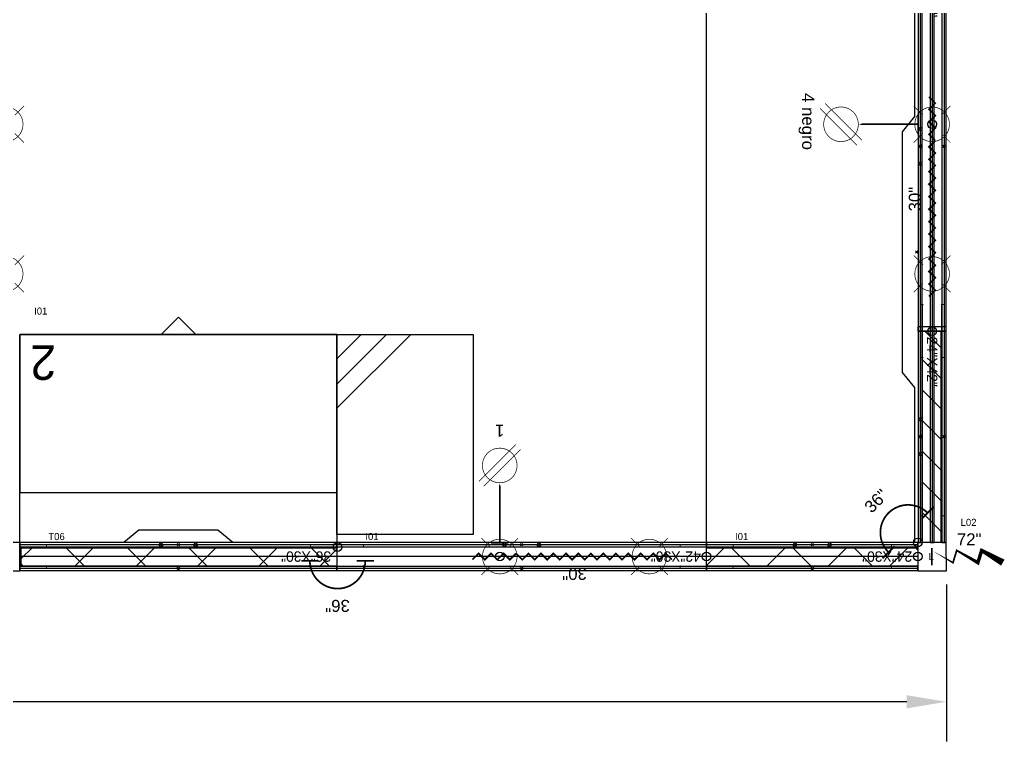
# Model space of a CAD drawing. Header units: inches. Extents: x 126 to 13186, y 9 to 361.
# Drawn here: x 8129 to 8241.1, y 21.4 to 104.3 of the extents above; entities that cross this region are included whole.
import ezdxf
from ezdxf.enums import TextEntityAlignment as Align

# ---------------------------------------------------------------- set-up
doc = ezdxf.new("R2010")
doc.units = ezdxf.units.IN
doc.header["$MEASUREMENT"] = 0
for name, color, linetype in [('DD2D', 7, 'Continuous'), ('DD2D_Geometry', 7, 'Continuous'), ('ELECTRI', 7, 'Continuous'), ('ENFASIS NEW', 7, 'Continuous'), ('Id Unión', 7, 'Continuous'), ('LATEFILE', 7, 'Continuous'), ('LATFILE', 7, 'Continuous'), ('LF', 7, 'Continuous'), ('S7000', 7, 'Continuous'), ('TEXT HARNESS', 7, 'Continuous')]:
    doc.layers.add(name, color=color, linetype=linetype)
doc.styles.add('ARIAL', font='arial.ttf')
doc.styles.get("Standard").update_dxf_attribs({"font": 'stylu.ttf'})
doc.dimstyles.get("Standard").update_dxf_attribs({"dimscale": 25, "dimtxt": 0.18, "dimasz": 0.18, "dimexe": 0.18, "dimexo": 0.0625, "dimgap": 0.09, "dimtad": 0, "dimtih": 1, "dimtoh": 1, "dimzin": 0, "dimdsep": 46, "dimlunit": 4, "dimtxsty": 'Standard', "dimcen": 0.09, "dimadec": 0, "dimazin": 0, "dimtfac": 1, "dimtofl": 0, "dimtmove": 0, "dimatfit": 3, "dimfxl": 1, "dimtolj": 1, "dimtzin": 0, "dimarcsym": 0})

# ---------------------------------------------------------------- blocks, each defined once
blk = doc.blocks.new('DD40102466AB')
at = {"color": 1}
for p, q in [((0.0035, -0.0035), (-0.0035, 0.0035)), ((0.0035, 0.0035), (-0.0035, -0.0035))]:
    blk.add_line(p, q, dxfattribs=at)
blk.add_lwpolyline([(-0.3472, -0.0417), (0.3472, -0.0417), (0.391, -0.0067), (0.838, -0.0067), (0.838, -0.6067), (-0.838, -0.6067), (-0.838, -0.0067), (-0.391, -0.0067)], close=True)
blk.add_point((0, 0))
blk.add_point((0, 0))
blk.add_point((0, 0), dxfattribs=at)
blk = doc.blocks.new('DD40102442AB')
at = {"color": 1}
for p, q in [((0.0035, -0.0035), (-0.0035, 0.0035)), ((0.0035, 0.0035), (-0.0035, -0.0035))]:
    blk.add_line(p, q, dxfattribs=at)
blk.add_point((0, 0))
blk.add_point((0, 0))
blk.add_point((0, 0), dxfattribs=at)
blk = doc.blocks.new('S7012')
for p, q in [((0.18, -0.577), (0.393, -0.364)), ((0.25, -0.577), (0.393, -0.434)), ((0.323, -0.577), (0.393, -0.507))]:
    blk.add_line(p, q)
blk.add_lwpolyline([(0, 0), (0.393, 0), (0.393, -0.577), (0, -0.577)], close=True)
blk = doc.blocks.new('LF4023627S')
for p, q in [((0, 0), (0.914, 0)), ((0, -0.457), (0.914, -0.457))]:
    blk.add_line(p, q)
at = {"layer": 'LATEFILE'}
for p, q in [((0, -0.457), (0, 0)), ((0.914, 0), (0.914, -0.457))]:
    blk.add_line(p, q, dxfattribs=at)
blk.add_lwpolyline([(0.407, -0.457), (0.457, -0.507), (0.507, -0.457)], close=True, dxfattribs=at)
at = {"layer": 'LATFILE', "insert": (0.8103, -0.3262), "char_height": 0.1, "width": 0.07696, "attachment_point": 1}
blk.add_mtext('2', dxfattribs=at)
blk = doc.blocks.new('829030')
at = {"color": 1, "const_width": 0.002}
for points in [[(0.1385, 0.0265), (0.112, 0.053)], [(0.1915, 0.0265), (0.218, 0.053)], [(0.5705, 0.0265), (0.544, 0.053)], [(0.6235, 0.0265), (0.65, 0.053)], [(0.1385, -0.0265), (0.112, -0.053)], [(0.1915, -0.0265), (0.218, -0.053)], [(0.5705, -0.0265), (0.544, -0.053)], [(0.6235, -0.0265), (0.65, -0.053)]]:
    blk.add_lwpolyline(points, dxfattribs=at)
for points in [[(0.165, -0.05, -1), (0.165, 0.05, -1)], [(0.597, -0.05, 1), (0.597, 0.05, 1)]]:
    blk.add_lwpolyline(points, format="xyb", close=True, dxfattribs=at)
at = {"color": 1}
for points in [[(0.1, 0.009, 0.005, 0.005, 0), (0.118, -0.009, 0.005, 0.005, 0), (0.136, 0.009, 0.005, 0.005, 0), (0.154, -0.009, 0.005, 0.005, 0), (0.172, 0.009, 0.005, 0.005, 0), (0.19, -0.009, 0.005, 0.005, 0), (0.208, 0.009, 0.005, 0.005, 0), (0.226, -0.009, 0.005, 0.005, 0), (0.244, 0.009, 0.005, 0.005, 0), (0.262, -0.009, 0.005, 0.005, 0), (0.28, 0.009, 0.005, 0.005, 0), (0.298, -0.009, 0.005, 0.005, 0), (0.316, 0.009, 0.005, 0.005, 0), (0.334, -0.009, 0.005, 0.005, 0), (0.352, 0.009, 0.005, 0.005, 0), (0.37, -0.009, 0.005, 0.005, 0), (0.388, 0.009, 0.005, 0.005, 0), (0.406, -0.009, 0.005, 0.005, 0), (0.424, 0.009, 0.005, 0.005, 0), (0.442, -0.009, 0.005, 0.005, 0), (0.46, 0.009, 0.005, 0.005, 0), (0.478, -0.009, 0.005, 0.005, 0), (0.496, 0.009, 0.005, 0.005, 0), (0.514, -0.009, 0.005, 0.005, 0), (0.532, 0.009, 0.005, 0.005, 0), (0.55, -0.009, 0, 0, 0)], [(0.676, 0.009, 0.005, 0.005, 0), (0.658, -0.009, 0.005, 0.005, 0), (0.64, 0.009, 0.005, 0.005, 0), (0.622, -0.009, 0.005, 0.005, 0), (0.604, 0.009, 0.005, 0.005, 0), (0.586, -0.009, 0.005, 0.005, 0), (0.568, 0.009, 0.005, 0.005, 0), (0.55, -0.009, 0, 0, 0)]]:
    blk.add_lwpolyline(points, format="xyseb", dxfattribs=at)
blk.add_circle((0, 0), 0.0125, dxfattribs=at)
blk.add_point((0, 0), dxfattribs=at)
at = {"layer": 'TEXT HARNESS', "color": 1, "style": 'ARIAL'}
blk.add_text('30"', height=0.03469, dxfattribs=at).set_placement((0.381, 0.05), align=Align.MIDDLE)
blk = doc.blocks.new('8065E4C')
at = {"color": 1}
for points in [[(0, -0.04, 0.005, 0.005, 0), (0, -0.165, 0.025, 0, 0), (0, -0.2114, 0, 0, 0)], [(-0.0601, -0.309, 0.002, 0.002, 0), (0.046, -0.2029, 0.002, 0.002, 0)], [(-0.046, -0.3231, 0.002, 0.002, 0), (0.0601, -0.217, 0.002, 0.002, 0)]]:
    blk.add_lwpolyline(points, format="xyseb", dxfattribs=at)
at = {"color": 1, "const_width": 0.005}
blk.add_lwpolyline([(0.025, -0.04), (-0.025, -0.04)], dxfattribs=at)
at = {"color": 1, "const_width": 0.002}
blk.add_lwpolyline([(-0.05, -0.263, -1), (0.05, -0.263, -1)], format="xyb", close=True, dxfattribs=at)
at = {"color": 1}
blk.add_circle((0, 0), 0.0125, dxfattribs=at)
blk.add_point((0, 0), dxfattribs=at)
at = {"layer": 'TEXT HARNESS', "color": 1, "style": 'ARIAL'}
blk.add_text('4 negro', height=0.03469, dxfattribs=at).set_placement((-0.0081, -0.363), align=Align.MIDDLE)
blk = doc.blocks.new('8065E1C')
at = {"color": 1}
for points in [[(0, -0.04, 0.005, 0.005, 0), (0, -0.165, 0.025, 0, 0), (0, -0.2114, 0, 0, 0)], [(-0.0601, -0.309, 0.002, 0.002, 0), (0.046, -0.2029, 0.002, 0.002, 0)], [(-0.046, -0.3231, 0.002, 0.002, 0), (0.0601, -0.217, 0.002, 0.002, 0)]]:
    blk.add_lwpolyline(points, format="xyseb", dxfattribs=at)
at = {"color": 1, "const_width": 0.005}
blk.add_lwpolyline([(0.025, -0.04), (-0.025, -0.04)], dxfattribs=at)
at = {"color": 1, "const_width": 0.002}
blk.add_lwpolyline([(-0.05, -0.263, -1), (0.05, -0.263, -1)], format="xyb", close=True, dxfattribs=at)
at = {"color": 1}
blk.add_circle((0, 0), 0.0125, dxfattribs=at)
blk.add_point((0, 0), dxfattribs=at)
at = {"layer": 'TEXT HARNESS', "color": 1, "style": 'ARIAL'}
blk.add_text('1', height=0.0347, dxfattribs=at).set_placement((0, -0.363), align=Align.MIDDLE)
blk = doc.blocks.new('*X60')
at = {"color": 0}
for p, q in [((8.0699, 4.5343), (8.1208, 4.5852)), ((8.1957, 4.5322), (8.1427, 4.5852)), ((8.2445, 4.5322), (8.2975, 4.5852)), ((8.3725, 4.5322), (8.3195, 4.5852)), ((8.4213, 4.5322), (8.4743, 4.5852)), ((8.5492, 4.5322), (8.4962, 4.5852)), ((8.5981, 4.5322), (8.6511, 4.5852)), ((8.6803, 4.578), (8.673, 4.5852))]:
    blk.add_line(p, q, dxfattribs=at)
blk = doc.blocks.new('808624')
at = {"color": 5}
for p, q in [((-0.6104, 0), (0, 0)), ((-0.6104, -0.053), (-0.6104, 0)), ((0, 0), (0, -0.053)), ((0, -0.053), (-0.6104, -0.053))]:
    blk.add_line(p, q, dxfattribs=at)
blk.add_blockref('*X60', (-8.6803, -4.5852), dxfattribs=at)
blk = doc.blocks.new('*X45')
at = {"color": 0}
for p, q in [((45.2092, -47.6869), (45.2569, -47.6392)), ((45.2923, -47.6922), (45.3453, -47.6392)), ((45.3807, -47.6922), (45.4337, -47.6392)), ((45.4691, -47.6922), (45.5221, -47.6392)), ((45.5575, -47.6922), (45.6105, -47.6392)), ((45.6459, -47.6922), (45.6989, -47.6392)), ((45.7343, -47.6922), (45.7873, -47.6392))]:
    blk.add_line(p, q, dxfattribs=at)
blk = doc.blocks.new('806224')
at = {"color": 1}
for p, q in [((-0.6104, 0), (0, 0)), ((-0.6104, -0.053), (-0.6104, 0)), ((0, 0), (0, -0.053)), ((0, -0.053), (-0.6104, -0.053))]:
    blk.add_line(p, q, dxfattribs=at)
blk.add_blockref('*X45', (-45.8197, 47.6392), dxfattribs=at)
blk = doc.blocks.new('818072')
at = {"color": 1}
blk.add_lwpolyline([(0.04, 0.0177, 0, 0.005, 0), (0.1012, -0.0177, 0.005, 0.005, 0), (0.112, 0.0177, 0.005, 0.01, 0), (0.173, -0.0176, 0.01, 0.01, 0), (0.184, 0.0177, 0.01, 0.02, 0), (0.245, -0.0176, 0.02, 0.02, 0)], format="xyseb", dxfattribs=at)
at = {"color": 1, "const_width": 0.005}
blk.add_lwpolyline([(0.04, 0.025), (0.04, -0.025)], dxfattribs=at)
at = {"color": 1}
blk.add_circle((0, 0), 0.0125, dxfattribs=at)
blk.add_point((0, 0), dxfattribs=at)
at = {"layer": 'TEXT HARNESS', "color": 1, "style": 'ARIAL'}
blk.add_text('72"', height=0.03469, dxfattribs=at).set_placement((0.148, 0.05), align=Align.MIDDLE)
blk = doc.blocks.new('817736')
at = {"color": 3, "const_width": 0.005}
blk.add_lwpolyline([(0.08, 0.04, 1), (-0.08, 0.04)], format="xyb", dxfattribs=at)
for points in [[(-0.055, 0.04), (-0.105, 0.04)], [(0.055, 0.04), (0.105, 0.04)]]:
    blk.add_lwpolyline(points, dxfattribs=at)
at = {"color": 3}
blk.add_circle((0, 0), 0.0125, dxfattribs=at)
blk.add_point((0, 0), dxfattribs=at)
at = {"layer": 'TEXT HARNESS', "color": 3, "style": 'ARIAL'}
blk.add_text('36"', height=0.03469, dxfattribs=at).set_placement((0, 0.17), align=Align.MIDDLE)
blk = doc.blocks.new('*X50')
at = {"color": 0}
for p, q in [((7.7859, 5.311), (7.8173, 5.3424)), ((7.9688, 5.2894), (7.9158, 5.3424)), ((7.9411, 5.2894), (7.9941, 5.3424)), ((8.1456, 5.2894), (8.0926, 5.3424)), ((8.1179, 5.2894), (8.1709, 5.3424)), ((8.3224, 5.2894), (8.2694, 5.3424)), ((8.2946, 5.2894), (8.3476, 5.3424)), ((8.4992, 5.2894), (8.4462, 5.3424)), ((8.4714, 5.2894), (8.5244, 5.3424)), ((8.6759, 5.2894), (8.6229, 5.3424)), ((8.6482, 5.2894), (8.6971, 5.3384)), ((7.792, 5.2894), (7.7859, 5.2956))]:
    blk.add_line(p, q, dxfattribs=at)
blk = doc.blocks.new('808636')
at = {"color": 5}
for p, q in [((-0.9112, 0), (0, 0)), ((-0.9112, -0.053), (-0.9112, 0)), ((0, 0), (0, -0.053)), ((0, -0.053), (-0.9112, -0.053))]:
    blk.add_line(p, q, dxfattribs=at)
blk.add_blockref('*X50', (-8.6971, -5.3424), dxfattribs=at)
blk = doc.blocks.new('DD40102436AB')
at = {"color": 1}
for p, q in [((0.0035, -0.0035), (-0.0035, 0.0035)), ((0.0035, 0.0035), (-0.0035, -0.0035))]:
    blk.add_line(p, q, dxfattribs=at)
blk.add_lwpolyline([(-0.1137, -0.0417), (0.1137, -0.0417), (0.1575, -0.0067), (0.4575, -0.0067), (0.4575, -0.6067), (-0.4575, -0.6067), (-0.4575, -0.0067), (-0.1575, -0.0067)], close=True)
blk.add_point((0, 0))
blk.add_point((0, 0))
blk.add_point((0, 0), dxfattribs=at)
blk = doc.blocks.new('DD101042422D')
at = {"color": 1, "linetype": 'Continuous', "lineweight": 0}
for p, q in [((0.0765, 0.026), (0.0765, 0.0343)), ((0.9905, 0.0343), (0.0765, 0.0343)), ((0.9905, 0.0343), (0.9905, 0.026)), ((0, -0.0255), (0, 0.0255)), ((0.0017, 0.0275), (0.0218, 0.0275)), ((0.002, 0.0275), (0.0215, 0.0275)), ((0.0747, 0.0275), (0.0215, 0.0275)), ((0.0747, 0.0275), (0.075, 0.0275)), ((0.9923, 0.0275), (0.992, 0.0275)), ((0.9923, 0.0275), (1.0455, 0.0275)), ((1.0653, 0.0275), (1.0452, 0.0275)), ((1.065, 0.0275), (1.0455, 0.0275)), ((1.067, -0.0255), (1.067, 0.0255)), ((0.025, -0.0275), (0.002, -0.0275)), ((0.025, -0.0275), (0.0747, -0.0275)), ((0.0747, -0.0275), (0.075, -0.0275)), ((0.0765, -0.0343), (0.0765, -0.026)), ((0.9905, -0.026), (0.9905, -0.0343)), ((0.9923, -0.0275), (0.992, -0.0275)), ((1.042, -0.0275), (0.9923, -0.0275)), ((1.042, -0.0275), (1.065, -0.0275)), ((0.9905, -0.0343), (0.0765, -0.0343))]:
    blk.add_line(p, q, dxfattribs=at)
at = {"color": 1}
for p, q in [((0.53, 0.0379), (0.537, 0.0308)), ((0.53, 0.0308), (0.537, 0.0379)), ((0.53, -0.0379), (0.537, -0.0308)), ((0.53, -0.0308), (0.537, -0.0379))]:
    blk.add_line(p, q, dxfattribs=at)
for centre in [(0.4835, -0.0343), (0.5835, -0.0343)]:
    blk.add_circle(centre, 0.005, dxfattribs=at)
at = {"color": 1, "linetype": 'Continuous', "lineweight": 0}
for centre, radius, start, end in [((0.002, 0.0255), 0.00203, 90, 180), ((0.075, 0.026), 0.00151, 10.021, 90), ((0.075, 0.026), 0.00151, 0, 10.021), ((0.992, 0.026), 0.00151, 90, 169.979), ((0.992, 0.026), 0.00151, 169.979, 180), ((0.992, 0.026), 0.00151, 169.979, 180), ((1.065, 0.0255), 0.00203, 0, 90), ((0.002, -0.0255), 0.00203, 180, 270), ((0.075, -0.026), 0.00151, 270, 349.979), ((0.075, -0.026), 0.00151, 349.979, 0), ((0.992, -0.026), 0.00151, 180, 190.021), ((0.992, -0.026), 0.00151, 180, 190.021), ((0.992, -0.026), 0.00151, 190.021, 270), ((1.065, -0.0255), 0.00203, 270, 0)]:
    blk.add_arc(centre, radius, start, end, dxfattribs=at)
at = {"color": 1}
for p in [(0.5335, 0.0343), (0.5335, -0.0343)]:
    blk.add_point(p, dxfattribs=at)
at = {"insert": (0.0165, 0.0151), "char_height": 0.03, "attachment_point": 1}
blk.add_mtext_dynamic_manual_height_columns('42"X42"', width=75.494015, gutter_width=12.5, heights=[0], dxfattribs=at)
blk = doc.blocks.new('SPACE_DD10104242')
blk.add_blockref('DD101042422D', (0, 0))
blk = doc.blocks.new('DD101024422D')
at = {"color": 1, "linetype": 'Continuous', "lineweight": 0}
for p, q in [((0.0765, 0.026), (0.0765, 0.0343)), ((0.5335, 0.0343), (0.0765, 0.0343)), ((0.5335, 0.0343), (0.5335, 0.026)), ((0, -0.0255), (0, 0.0255)), ((0.0017, 0.0275), (0.0218, 0.0275)), ((0.002, 0.0275), (0.0215, 0.0275)), ((0.0747, 0.0275), (0.0215, 0.0275)), ((0.0747, 0.0275), (0.075, 0.0275)), ((0.5353, 0.0275), (0.535, 0.0275)), ((0.5353, 0.0275), (0.5885, 0.0275)), ((0.6083, 0.0275), (0.5882, 0.0275)), ((0.608, 0.0275), (0.5885, 0.0275)), ((0.61, -0.0255), (0.61, 0.0255)), ((0.025, -0.0275), (0.002, -0.0275)), ((0.025, -0.0275), (0.0747, -0.0275)), ((0.0747, -0.0275), (0.075, -0.0275)), ((0.0765, -0.0343), (0.0765, -0.026)), ((0.5335, -0.026), (0.5335, -0.0343)), ((0.5353, -0.0275), (0.535, -0.0275)), ((0.585, -0.0275), (0.5353, -0.0275)), ((0.585, -0.0275), (0.608, -0.0275)), ((0.5335, -0.0343), (0.0765, -0.0343))]:
    blk.add_line(p, q, dxfattribs=at)
at = {"color": 1}
for p, q in [((0.3015, 0.0379), (0.3085, 0.0308)), ((0.3015, 0.0308), (0.3085, 0.0379)), ((0.3015, -0.0379), (0.3085, -0.0308)), ((0.3015, -0.0308), (0.3085, -0.0379))]:
    blk.add_line(p, q, dxfattribs=at)
for centre in [(0.255, -0.0343), (0.355, -0.0343)]:
    blk.add_circle(centre, 0.005, dxfattribs=at)
at = {"color": 1, "linetype": 'Continuous', "lineweight": 0}
for centre, radius, start, end in [((0.002, 0.0255), 0.00203, 90, 180), ((0.075, 0.026), 0.00151, 10.021, 90), ((0.075, 0.026), 0.00151, 0, 10.021), ((0.535, 0.026), 0.00151, 90, 169.979), ((0.535, 0.026), 0.00151, 169.979, 180), ((0.535, 0.026), 0.00151, 169.979, 180), ((0.608, 0.0255), 0.00203, 0, 90), ((0.002, -0.0255), 0.00203, 180, 270), ((0.075, -0.026), 0.00151, 270, 349.979), ((0.075, -0.026), 0.00151, 349.979, 0), ((0.535, -0.026), 0.00151, 180, 190.021), ((0.535, -0.026), 0.00151, 180, 190.021), ((0.535, -0.026), 0.00151, 190.021, 270), ((0.608, -0.0255), 0.00203, 270, 0)]:
    blk.add_arc(centre, radius, start, end, dxfattribs=at)
at = {"color": 1}
for p in [(0.305, 0.0343), (0.305, -0.0343)]:
    blk.add_point(p, dxfattribs=at)
at = {"insert": (0.0165, 0.0151), "char_height": 0.03, "attachment_point": 1}
blk.add_mtext_dynamic_manual_height_columns('24"X42"', width=75.494015, gutter_width=12.5, heights=[0], dxfattribs=at)
blk = doc.blocks.new('SPACE_DD10102442')
blk.add_blockref('DD101024422D', (0, 0))
blk = doc.blocks.new('DD101024302D')
at = {"color": 6, "linetype": 'Continuous', "lineweight": 0}
for p, q in [((0.0765, 0.026), (0.0765, 0.0343)), ((0.5335, 0.0343), (0.0765, 0.0343)), ((0.5335, 0.0343), (0.5335, 0.026)), ((0, -0.0255), (0, 0.0255)), ((0.0017, 0.0275), (0.0218, 0.0275)), ((0.002, 0.0275), (0.0215, 0.0275)), ((0.0747, 0.0275), (0.0215, 0.0275)), ((0.0747, 0.0275), (0.075, 0.0275)), ((0.5353, 0.0275), (0.535, 0.0275)), ((0.5353, 0.0275), (0.5885, 0.0275)), ((0.6083, 0.0275), (0.5882, 0.0275)), ((0.608, 0.0275), (0.5885, 0.0275)), ((0.61, -0.0255), (0.61, 0.0255)), ((0.025, -0.0275), (0.002, -0.0275)), ((0.025, -0.0275), (0.0747, -0.0275)), ((0.0747, -0.0275), (0.075, -0.0275)), ((0.0765, -0.0343), (0.0765, -0.026)), ((0.5335, -0.026), (0.5335, -0.0343)), ((0.5353, -0.0275), (0.535, -0.0275)), ((0.585, -0.0275), (0.5353, -0.0275)), ((0.585, -0.0275), (0.608, -0.0275)), ((0.5335, -0.0343), (0.0765, -0.0343))]:
    blk.add_line(p, q, dxfattribs=at)
at = {"color": 6}
for p, q in [((0.3015, 0.0379), (0.3085, 0.0308)), ((0.3015, 0.0308), (0.3085, 0.0379)), ((0.3015, -0.0379), (0.3085, -0.0308)), ((0.3015, -0.0308), (0.3085, -0.0379))]:
    blk.add_line(p, q, dxfattribs=at)
for centre in [(0.255, -0.0343), (0.355, -0.0343)]:
    blk.add_circle(centre, 0.005, dxfattribs=at)
at = {"color": 6, "linetype": 'Continuous', "lineweight": 0}
for centre, radius, start, end in [((0.002, 0.0255), 0.00203, 90, 180), ((0.075, 0.026), 0.00151, 10.021, 90), ((0.075, 0.026), 0.00151, 0, 10.021), ((0.535, 0.026), 0.00151, 90, 169.979), ((0.535, 0.026), 0.00151, 169.979, 180), ((0.535, 0.026), 0.00151, 169.979, 180), ((0.608, 0.0255), 0.00203, 0, 90), ((0.002, -0.0255), 0.00203, 180, 270), ((0.075, -0.026), 0.00151, 270, 349.979), ((0.075, -0.026), 0.00151, 349.979, 0), ((0.535, -0.026), 0.00151, 180, 190.021), ((0.535, -0.026), 0.00151, 180, 190.021), ((0.535, -0.026), 0.00151, 190.021, 270), ((0.608, -0.0255), 0.00203, 270, 0)]:
    blk.add_arc(centre, radius, start, end, dxfattribs=at)
at = {"color": 6}
for p in [(0.305, 0.0343), (0.305, -0.0343)]:
    blk.add_point(p, dxfattribs=at)
at = {"insert": (0.0165, 0.0151), "char_height": 0.03, "attachment_point": 1}
blk.add_mtext_dynamic_manual_height_columns('24"X30"', width=75.494015, gutter_width=12.5, heights=[0], dxfattribs=at)
blk = doc.blocks.new('SPACE_DD10102430')
blk.add_blockref('DD101024302D', (0, 0))
blk = doc.blocks.new('DD101042302D')
at = {"color": 6, "linetype": 'Continuous', "lineweight": 0}
for p, q in [((0.0765, 0.026), (0.0765, 0.0343)), ((0.9905, 0.0343), (0.0765, 0.0343)), ((0.9905, 0.0343), (0.9905, 0.026)), ((0, -0.0255), (0, 0.0255)), ((0.0017, 0.0275), (0.0218, 0.0275)), ((0.002, 0.0275), (0.0215, 0.0275)), ((0.0747, 0.0275), (0.0215, 0.0275)), ((0.0747, 0.0275), (0.075, 0.0275)), ((0.9923, 0.0275), (0.992, 0.0275)), ((0.9923, 0.0275), (1.0455, 0.0275)), ((1.0653, 0.0275), (1.0452, 0.0275)), ((1.065, 0.0275), (1.0455, 0.0275)), ((1.067, -0.0255), (1.067, 0.0255)), ((0.025, -0.0275), (0.002, -0.0275)), ((0.025, -0.0275), (0.0747, -0.0275)), ((0.0747, -0.0275), (0.075, -0.0275)), ((0.0765, -0.0343), (0.0765, -0.026)), ((0.9905, -0.026), (0.9905, -0.0343)), ((0.9923, -0.0275), (0.992, -0.0275)), ((1.042, -0.0275), (0.9923, -0.0275)), ((1.042, -0.0275), (1.065, -0.0275)), ((0.9905, -0.0343), (0.0765, -0.0343))]:
    blk.add_line(p, q, dxfattribs=at)
at = {"color": 6}
for p, q in [((0.53, 0.0379), (0.537, 0.0308)), ((0.53, 0.0308), (0.537, 0.0379)), ((0.53, -0.0379), (0.537, -0.0308)), ((0.53, -0.0308), (0.537, -0.0379))]:
    blk.add_line(p, q, dxfattribs=at)
for centre in [(0.4835, -0.0343), (0.5835, -0.0343)]:
    blk.add_circle(centre, 0.005, dxfattribs=at)
at = {"color": 6, "linetype": 'Continuous', "lineweight": 0}
for centre, radius, start, end in [((0.002, 0.0255), 0.00203, 90, 180), ((0.075, 0.026), 0.00151, 10.021, 90), ((0.075, 0.026), 0.00151, 0, 10.021), ((0.992, 0.026), 0.00151, 90, 169.979), ((0.992, 0.026), 0.00151, 169.979, 180), ((0.992, 0.026), 0.00151, 169.979, 180), ((1.065, 0.0255), 0.00203, 0, 90), ((0.002, -0.0255), 0.00203, 180, 270), ((0.075, -0.026), 0.00151, 270, 349.979), ((0.075, -0.026), 0.00151, 349.979, 0), ((0.992, -0.026), 0.00151, 180, 190.021), ((0.992, -0.026), 0.00151, 180, 190.021), ((0.992, -0.026), 0.00151, 190.021, 270), ((1.065, -0.0255), 0.00203, 270, 0)]:
    blk.add_arc(centre, radius, start, end, dxfattribs=at)
at = {"color": 6}
for p in [(0.5335, 0.0343), (0.5335, -0.0343)]:
    blk.add_point(p, dxfattribs=at)
at = {"insert": (0.0165, 0.0151), "char_height": 0.03, "attachment_point": 1}
blk.add_mtext_dynamic_manual_height_columns('42"X30"', width=75.494015, gutter_width=12.5, heights=[0], dxfattribs=at)
blk = doc.blocks.new('SPACE_DD10104230')
blk.add_blockref('DD101042302D', (0, 0))
blk = doc.blocks.new('DD101036302D')
at = {"color": 6, "linetype": 'Continuous', "lineweight": 0}
for p, q in [((0.0765, 0.026), (0.0765, 0.0343)), ((0.8385, 0.0343), (0.0765, 0.0343)), ((0.8385, 0.0343), (0.8385, 0.026)), ((0, -0.0255), (0, 0.0255)), ((0.0017, 0.0275), (0.0218, 0.0275)), ((0.002, 0.0275), (0.0215, 0.0275)), ((0.0747, 0.0275), (0.0215, 0.0275)), ((0.0747, 0.0275), (0.075, 0.0275)), ((0.8403, 0.0275), (0.84, 0.0275)), ((0.8403, 0.0275), (0.8935, 0.0275)), ((0.9133, 0.0275), (0.8932, 0.0275)), ((0.913, 0.0275), (0.8935, 0.0275)), ((0.915, -0.0255), (0.915, 0.0255)), ((0.025, -0.0275), (0.002, -0.0275)), ((0.025, -0.0275), (0.0747, -0.0275)), ((0.0747, -0.0275), (0.075, -0.0275)), ((0.0765, -0.0343), (0.0765, -0.026)), ((0.8385, -0.026), (0.8385, -0.0343)), ((0.8403, -0.0275), (0.84, -0.0275)), ((0.89, -0.0275), (0.8403, -0.0275)), ((0.89, -0.0275), (0.913, -0.0275)), ((0.8385, -0.0343), (0.0765, -0.0343))]:
    blk.add_line(p, q, dxfattribs=at)
at = {"color": 6}
for p, q in [((0.454, 0.0379), (0.461, 0.0308)), ((0.454, 0.0308), (0.461, 0.0379)), ((0.454, -0.0379), (0.461, -0.0308)), ((0.454, -0.0308), (0.461, -0.0379))]:
    blk.add_line(p, q, dxfattribs=at)
for centre in [(0.4075, -0.0343), (0.5075, -0.0343)]:
    blk.add_circle(centre, 0.005, dxfattribs=at)
at = {"color": 6, "linetype": 'Continuous', "lineweight": 0}
for centre, radius, start, end in [((0.002, 0.0255), 0.00203, 90, 180), ((0.075, 0.026), 0.00151, 10.021, 90), ((0.075, 0.026), 0.00151, 0, 10.021), ((0.84, 0.026), 0.00151, 90, 169.979), ((0.84, 0.026), 0.00151, 169.979, 180), ((0.84, 0.026), 0.00151, 169.979, 180), ((0.913, 0.0255), 0.00203, 0, 90), ((0.002, -0.0255), 0.00203, 180, 270), ((0.075, -0.026), 0.00151, 270, 349.979), ((0.075, -0.026), 0.00151, 349.979, 0), ((0.84, -0.026), 0.00151, 180, 190.021), ((0.84, -0.026), 0.00151, 180, 190.021), ((0.84, -0.026), 0.00151, 190.021, 270), ((0.913, -0.0255), 0.00203, 270, 0)]:
    blk.add_arc(centre, radius, start, end, dxfattribs=at)
at = {"color": 6}
for p in [(0.4575, 0.0343), (0.4575, -0.0343)]:
    blk.add_point(p, dxfattribs=at)
at = {"insert": (0.0165, 0.0151), "char_height": 0.03, "attachment_point": 1}
blk.add_mtext_dynamic_manual_height_columns('36"X30"', width=75.494015, gutter_width=12.5, heights=[0], dxfattribs=at)
blk = doc.blocks.new('SPACE_DD10103630')
blk.add_blockref('DD101036302D', (0, 0))
blk = doc.blocks.new('DD3021422D')
for p, q in [((0, 0.041), (0, -0.041)), ((0.012, 0.041), (0, 0.041)), ((0.012, -0.041), (0.012, 0.041)), ((0, -0.041), (0.012, -0.041))]:
    blk.add_line(p, q)
blk = doc.blocks.new('SPACE_DD302142')
blk.add_blockref('DD3021422D', (0, 0))
blk = doc.blocks.new('*D85')
at = {"color": 0, "lineweight": -2, "transparency": 16777216}
for p, q in [((7809.96, 40.11), (7809.96, 22.28)), ((8234.29, 40.11), (8234.29, 22.28)), ((7814.46, 26.78), (8008.85, 26.78)), ((8229.79, 26.78), (8035.4, 26.78))]:
    blk.add_line(p, q, dxfattribs=at)
at = {"color": 0, "transparency": 16777216}
for points in [[(7814.46, 27.53), (7814.46, 26.03), (7809.96, 26.78)], [(8229.79, 27.53), (8229.79, 26.03), (8234.29, 26.78)]]:
    blk.add_solid(points, dxfattribs=at)
at = {"layer": 'Defpoints', "color": 0, "transparency": 16777216}
for p in [(7809.96, 41.67), (8234.29, 41.67), (8234.29, 26.78)]:
    blk.add_point(p, dxfattribs=at)
at = {"color": 0, "transparency": 16777216, "insert": (8022.13, 26.78), "char_height": 4.5, "attachment_point": 5}
blk.add_mtext('\\A1;35\'-4{\\H1.000000x;\\S1/4;}"', dxfattribs=at)

msp = doc.modelspace()

# ---------------------------------------------------------------- linework, layer by layer
at = {"layer": 'DD2D'}
for p, q in [((8231.322, 110.927), (8231.322, 68.919)), ((8232.672, 110.927), (8232.672, 68.919)), ((8232.672, 110.927), (8232.672, 68.919)), ((8234.023, 110.927), (8234.023, 68.919)), ((8231.322, 68.919), (8231.322, 44.903)), ((8232.672, 68.919), (8232.672, 69.391)), ((8232.672, 68.919), (8232.672, 44.903)), ((8232.672, 68.919), (8232.672, 44.903)), ((8234.023, 68.919), (8234.023, 44.903)), ((8232.672, 44.903), (8232.672, 44.899)), ((8165.035, 44.639), (8129.011, 44.639)), ((8207.043, 44.639), (8165.035, 44.639)), ((8231.058, 44.639), (8207.043, 44.639)), ((8129.011, 43.289), (8129.007, 43.289)), ((8165.035, 43.289), (8129.011, 43.289)), ((8165.035, 43.289), (8165.031, 43.289)), ((8207.043, 43.289), (8165.035, 43.289)), ((8207.043, 43.289), (8207.039, 43.289)), ((8231.058, 43.289), (8207.043, 43.289)), ((8165.035, 41.938), (8129.011, 41.938)), ((8207.043, 41.938), (8165.035, 41.938)), ((8231.058, 41.938), (8207.043, 41.938))]:
    msp.add_line(p, q, dxfattribs=at)
at = {"layer": 'DD2D_Geometry'}
for points in [[(8231.086, 110.927), (8231.086, 68.919), (8231.558, 68.919), (8231.558, 110.927)], [(8232.436, 110.927), (8232.436, 68.919), (8232.909, 68.919), (8232.909, 110.927)], [(8233.787, 110.927), (8233.787, 68.919), (8234.259, 68.919), (8234.259, 110.927)], [(8231.086, 68.919), (8231.086, 44.903), (8231.558, 44.903), (8231.558, 68.919)], [(8232.436, 68.919), (8232.436, 44.903), (8232.909, 44.903), (8232.909, 68.919)], [(8233.787, 68.919), (8233.787, 44.903), (8234.259, 44.903), (8234.259, 68.919)], [(8129.011, 44.903), (8125.787, 44.903), (8125.787, 41.675), (8129.011, 41.675)], [(8165.035, 44.875), (8129.011, 44.875), (8129.011, 44.403), (8165.035, 44.403)], [(8207.043, 44.875), (8165.035, 44.875), (8165.035, 44.403), (8207.043, 44.403)], [(8231.058, 44.875), (8207.043, 44.875), (8207.043, 44.403), (8231.058, 44.403)], [(8231.058, 44.903), (8231.062, 41.675), (8234.291, 41.675), (8234.287, 44.903)], [(8165.031, 43.289), (8165.035, 43.289), (8165.035, 43.289), (8165.031, 43.289)], [(8207.039, 43.289), (8207.043, 43.289), (8207.043, 43.289), (8207.039, 43.289)], [(8165.035, 42.175), (8129.011, 42.175), (8129.011, 41.702), (8165.035, 41.702)], [(8207.043, 42.175), (8165.035, 42.175), (8165.035, 41.702), (8207.043, 41.702)], [(8231.058, 42.175), (8207.043, 42.175), (8207.043, 41.702), (8231.058, 41.702)]]:
    msp.add_lwpolyline(points, close=True, dxfattribs=at)

# ---------------------------------------------------------------- block references
at = {"layer": 'DD2D_Geometry', "xscale": 39.3700787401575, "yscale": 39.3700787401575, "zscale": 39.3700787401575}
for name, p, rotation in [('SPACE_DD10104242', (8232.672, 110.927), 270), ('SPACE_DD302142', (8232.672, 68.919), 90), ('SPACE_DD10102442', (8232.672, 68.919), 270), ('SPACE_DD10103630', (8165.035, 43.289), 180), ('SPACE_DD10104230', (8207.043, 43.289), 180), ('SPACE_DD10102430', (8231.058, 43.289), 180)]:
    msp.add_blockref(name, p, dxfattribs=dict(at, rotation=rotation))
at = {"layer": 'ELECTRI', "xscale": 39.3700787401575, "yscale": 39.3700787401575, "zscale": 39.3700787401575}
for name, p, rotation in [('829030', (8127.395, 68.919), 89.99999999999999), ('8065E4C', (8232.672, 92.423), 270), ('829030', (8232.672, 68.919), 89.99999999999999), ('806224', (8233.675, 44.903), 270), ('8065E1C', (8183.539, 43.289), 180), ('817736', (8125.777, 44.903), 46.49781631020287), ('817736', (8231.058, 44.903), 45.2055852712982), ('817736', (8165.114, 44.371), 180), ('829030', (8207.043, 43.289), 180)]:
    msp.add_blockref(name, p, dxfattribs=dict(at, rotation=rotation))
for name, p in [('818072', (8231.058, 43.289)), ('808636', (8165.035, 44.292)), ('808624', (8231.058, 44.292))]:
    msp.add_blockref(name, p, dxfattribs=at)
at = {"layer": 'ENFASIS NEW', "xscale": 39.3700787401575, "yscale": 39.3700787401575, "zscale": 39.3700787401575}
for name, p, rotation in [('DD40102466AB', (8230.928, 77.897), 270), ('DD40102436AB', (8147.023, 44.641), 180), ('DD40102442AB', (8186.039, 44.641), 180)]:
    msp.add_blockref(name, p, dxfattribs=dict(at, rotation=rotation))
at = {"layer": 'LF', "xscale": 39.3700787401575, "yscale": 39.3700787401575, "zscale": 39.3700787401575, "rotation": 180}
msp.add_blockref('LF4023627S', (8165.035, 50.534), dxfattribs=at)
at = {"layer": 'S7000', "xscale": 39.3700787401575, "yscale": 39.3700787401575, "zscale": 39.3700787401575, "rotation": 180}
msp.add_blockref('S7012', (8180.507, 45.81), dxfattribs=at)

# ---------------------------------------------------------------- texts
at = {"layer": 'DD2D_Geometry'}
msp.add_text('L', height=0.807, dxfattribs=at).set_placement((8232.269, 42.885))
at = {"layer": 'Id Unión'}
for s, p in [('I01', (8130.636, 70.791)), ('L02', (8235.912, 46.771)), ('T06', (8132.248, 45.159)), ('I01', (8168.272, 45.159)), ('I01', (8210.28, 45.159))]:
    msp.add_text(s, height=0.8071, dxfattribs=at).set_placement(p)

# ---------------------------------------------------------------- dimensions: what is measured, and where the dimension line sits
dim = msp.add_linear_dim(base=(8234.291, 26.782), p1=(7809.96, 41.675), p2=(8234.291, 41.675), dimstyle='Standard')
dim.commit()
dim.dimension.update_dxf_attribs({"geometry": '*D85', "text_midpoint": (8022.125, 26.782)})

doc.saveas('drawing.dxf')
